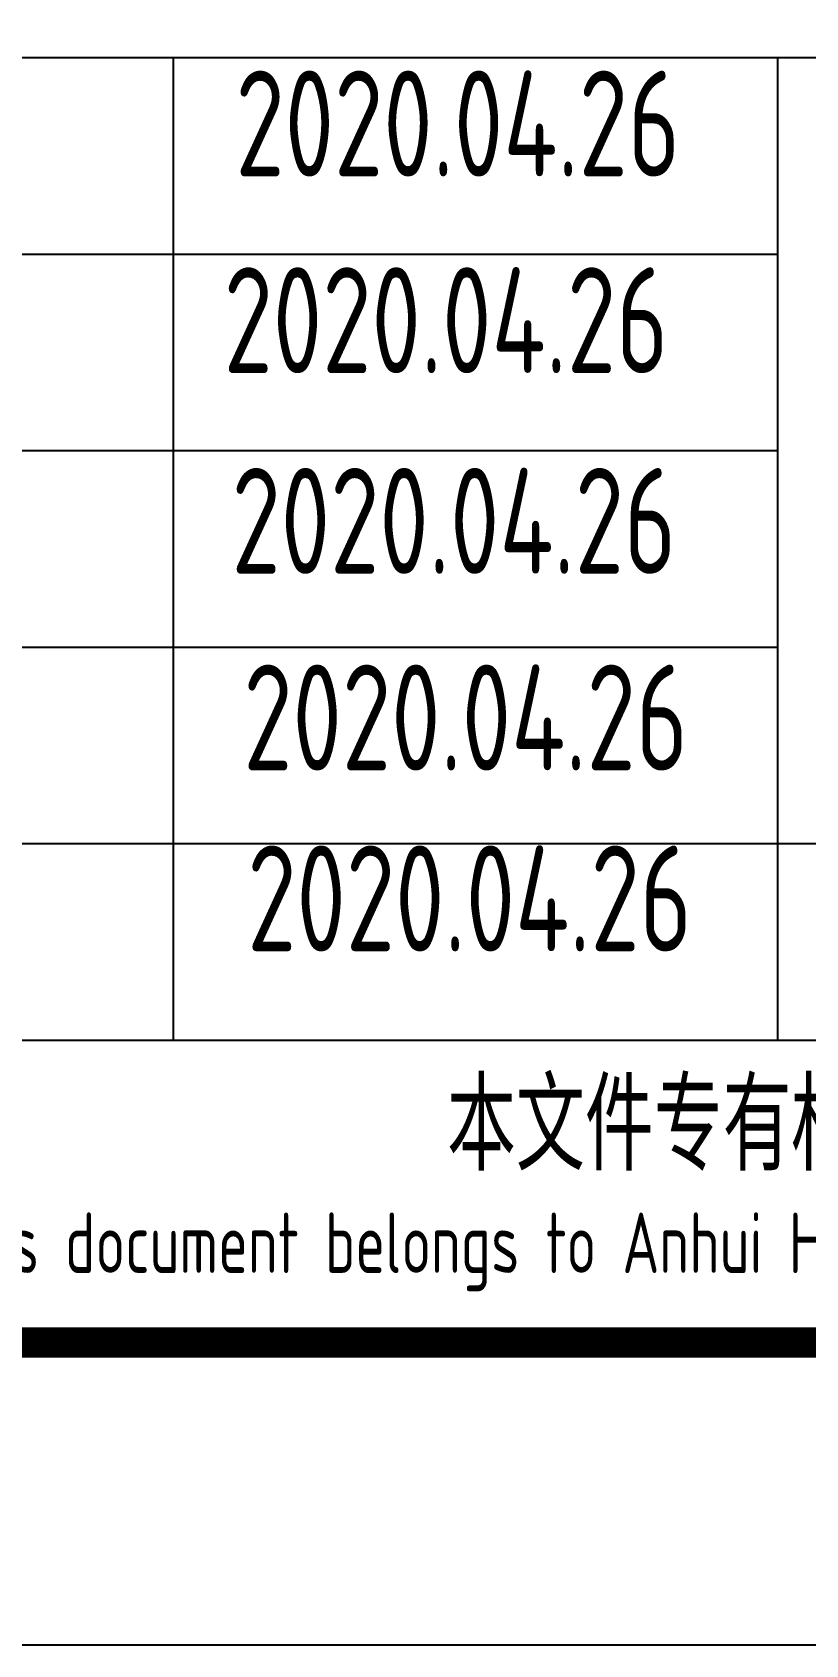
# Model space of a CAD drawing. Extents: x 5211311 to 5622788, y -441754 to -251897.
# Drawn here: x 5310121 to 5312681, y -422737 to -417403 of the extents above; entities that cross this region are included whole.
import ezdxf
from ezdxf.enums import TextEntityAlignment as Align

# ---------------------------------------------------------------- set-up
doc = ezdxf.new("R2010")
doc.units = 0
doc.header["$LTSCALE"] = 1000
doc.header["$MEASUREMENT"] = 0
doc.layers.get('0').update_dxf_attribs({"linetype": 'CONTINUOUS'})
doc.layers.add('PUB_TITLE', color=4, linetype='CONTINUOUS')
doc.styles.add('AHD', font='sceie.shx', dxfattribs={"width": 0.7, "bigfont": 'sceic.shx'})
doc.styles.add('sceie', font='sceie.shx', dxfattribs={"width": 0.7, "bigfont": 'sceic.shx'})

# ---------------------------------------------------------------- blocks, each defined once
blk = doc.blocks.new('签名')
at = {"style": 'sceie', "width": 0.8}
for p in [(5486670.1, -514111), (5486631, -514761.6), (5486657.1, -515425.2), (5486696.1, -516075.8), (5486709.1, -516674.4)]:
    blk.add_attdef('2020.4.26', text='', height=350, dxfattribs=at).set_placement(p, align=Align.MIDDLE)

msp = doc.modelspace()

# ---------------------------------------------------------------- linework, layer by layer
for p, q in [((5307088.4, -417487.3), (5325088.4, -417487.3)), ((5310588.4, -420737.3), (5310588.4, -417487.3)), ((5312588.4, -420737.3), (5312588.4, -417487.3)), ((5307088.4, -418137.3), (5312588.4, -418137.3)), ((5307088.4, -418787.3), (5312588.4, -418787.3)), ((5307088.4, -419437.3), (5312588.4, -419437.3)), ((5307088.4, -420087.3), (5325088.4, -420087.3)), ((5307088.4, -420737.3), (5325088.4, -420737.3)), ((5307088.4, -421737.3), (5325088.4, -421737.3))]:
    msp.add_line(p, q)
at = {"layer": 'PUB_TITLE', "color": 4}
msp.add_lwpolyline([(5241988.4, -422737.3), (5326088.4, -422737.3), (5326088.4, -363337.3), (5241988.4, -363337.3)], close=True, dxfattribs=at)
at = {"layer": 'PUB_TITLE', "color": 4, "const_width": 100}
msp.add_lwpolyline([(5244488.4, -421737.3), (5325088.4, -421737.3), (5325088.4, -364337.3), (5244488.4, -364337.3)], close=True, dxfattribs=at)

# ---------------------------------------------------------------- block references
at = {"color": 0}
ref = msp.add_blockref('签名', (-175140.8, 96406.2), dxfattribs=at)
ref.add_attrib('2020.4.26', '2020.04.26', dxfattribs={"height": 350, "style": 'sceie', "width": 0.8}).set_placement((5311568.3, -420268.1), align=Align.MIDDLE)
ref.add_attrib('2020.4.26', '2020.04.26', dxfattribs={"height": 350, "style": 'sceie', "width": 0.8}).set_placement((5311555.3, -419669.6), align=Align.MIDDLE)
ref.add_attrib('2020.4.26', '2020.04.26', dxfattribs={"height": 350, "style": 'sceie', "width": 0.8}).set_placement((5311516.3, -419019), align=Align.MIDDLE)
ref.add_attrib('2020.4.26', '2020.04.26', dxfattribs={"height": 350, "style": 'sceie', "width": 0.8}).set_placement((5311490.2, -418355.3), align=Align.MIDDLE)
ref.add_attrib('2020.4.26', '2020.04.26', dxfattribs={"height": 350, "style": 'sceie', "width": 0.8}).set_placement((5311529.3, -417704.7), align=Align.MIDDLE)

# ---------------------------------------------------------------- texts
at = {"style": 'AHD', "width": 0.8}
for s, height, p in [('本文件专有权属安徽华东化工医药工程有限责任公司所有,未经许可不得复制或转让给第三方', 300, (5316088.4, -421037.3)), ('本文件专有权属安徽华东化工医药工程有限责任公司所有,未经许可不得复制或转让给第三方', 300, (5316088.4, -421037.3)), ('The proprietary right of this document belongs to Anhui Huadong Chemical And Medical Engineering  Co.,Ltd.  and any replication or transfer to the 3rd. side is forbidden without its permission. ', 200, (5316088.4, -421437.3)), ('The proprietary right of this document belongs to Anhui Huadong Chemical And Medical Engineering  Co.,Ltd.  and any replication or transfer to the 3rd. side is forbidden without its permission. ', 200, (5316088.4, -421437.3))]:
    msp.add_text(s, height=height, dxfattribs=at).set_placement(p, align=Align.MIDDLE)

doc.saveas('drawing.dxf')
